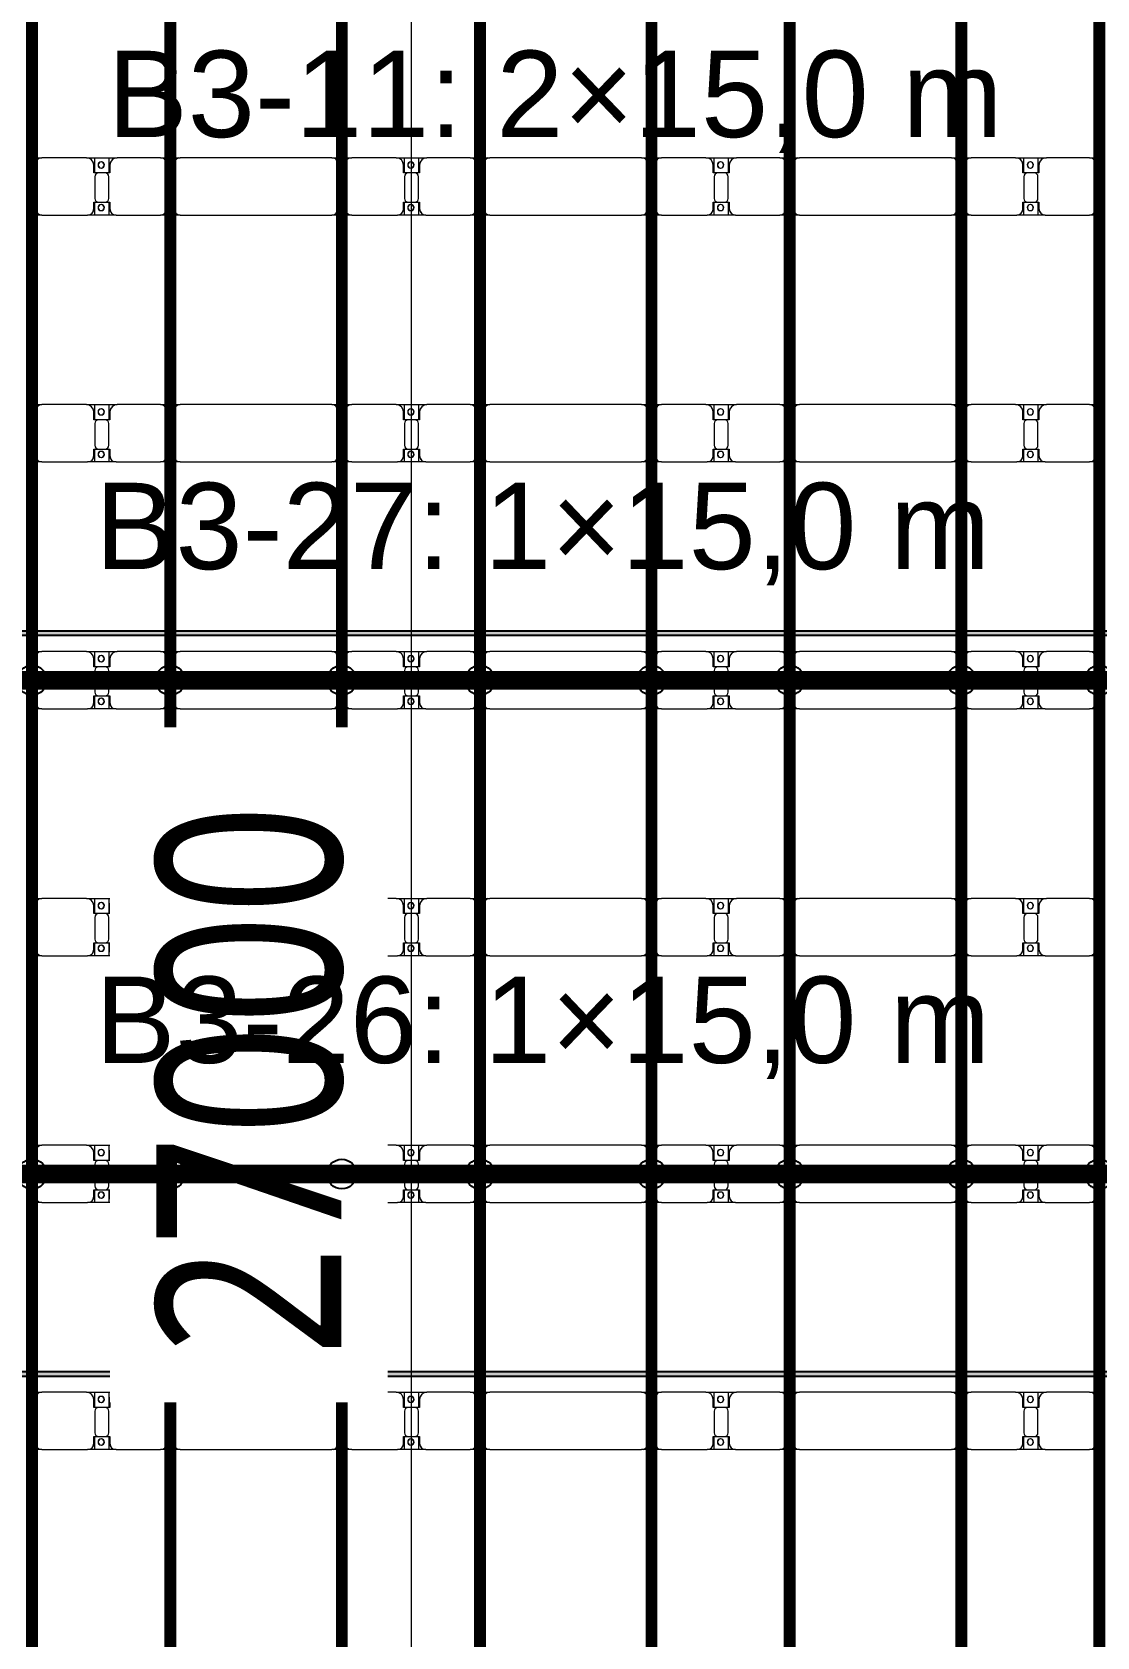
# Model space of a CAD drawing. Header units: millimetres. Extents: x 312848 to 517332, y -142134 to -35114.
# Drawn here: x 329045 to 337675, y -61078 to -48078 of the extents above; entities that cross this region are included whole.
import ezdxf

# ---------------------------------------------------------------- set-up
doc = ezdxf.new("R2010")
doc.units = ezdxf.units.MM
for name, color, linetype, lineweight in [('A-ANNO-DIMS', 211, 'Continuous', 9), ('A-ANNO-DIMS-500', 211, 'Continuous', 9), ('A-GENM', 13, 'Continuous', 9), ('S-BEAM', 12, 'Continuous', 9)]:
    doc.layers.add(name, color=color, linetype=linetype, lineweight=lineweight)
doc.layers.add('GC-GHI CHU', color=2, linetype='Continuous')
doc.layers.add('GC-HOP 40x60 GIA CUONG', color=1, linetype='Continuous')
doc.styles.add('GC_VN', font='arial.ttf')
doc.styles.add('Trebuchet MS', font='trebuc.ttf', dxfattribs={"width": 0.8, "height": 1500})
doc.dimstyles.new('Arc_Length_-_3mm_Trebuchet_MS_3', dxfattribs={"dimscale": 304.8, "dimtxt": 1546.42636, "dimasz": 1.64042, "dimexe": 2.46063, "dimexo": 2.46063, "dimgap": 0.492126, "dimtad": 1, "dimdec": 0, "dimrnd": 10, "dimzin": 0, "dimdsep": 46, "dimtxsty": 'Trebuchet MS', "dimblk1": 'OBLIQUE', "dimblk2": 'OBLIQUE', "dimsah": 1, "dimcen": 0.09, "dimdle": 1.64042, "dimazin": 0, "dimtfac": 1, "dimtdec": 4, "dimtix": 1, "dimtmove": 0, "dimatfit": 3, "dimfxl": 1, "dimtvp": 1, "dimtfill": 1, "dimtolj": 1, "dimtzin": 0, "dimarcsym": 2})

# ---------------------------------------------------------------- blocks, each defined once
blk = doc.blocks.new('Dai phao do pin - DẢI PHAO ĐỠ PIN-V1-KHUNG KẾT CẤU BÈ PIN 3')
at = {"layer": 'A-GENM', "color": 7}
for p, q in [((710, 242), (770, 242)), ((720, 192), (720, -173)), ((1130, 242), (770, 242)), ((1130, 242), (1312, 242)), ((1190, 118), (1190, 182)), ((1198, 242), (1380, 242)), ((1198, 118), (1198, 242)), ((1312, 242), (1312, 118)), ((1320, 182), (1320, 118)), ((1730, 242), (1380, 242)), ((1730, 242), (1790, 242)), ((1780, -173), (1780, 192)), ((1830, 242), (1890, 242)), ((1840, 192), (1840, -173)), ((3120, 242), (1890, 242)), ((3120, 242), (3180, 242)), ((3170, -173), (3170, 192)), ((3220, 242), (3280, 242)), ((3230, 192), (3230, -173)), ((3640, 242), (3280, 242)), ((3640, 242), (3822, 242)), ((3700, 118), (3700, 182)), ((3708, 242), (3890, 242)), ((3708, 118), (3708, 242)), ((3822, 242), (3822, 118)), ((3830, 182), (3830, 118)), ((4240, 242), (3890, 242)), ((4240, 242), (4300, 242)), ((4290, -173), (4290, 192)), ((4340, 242), (4400, 242)), ((4350, 192), (4350, -173)), ((5630, 242), (4400, 242)), ((5630, 242), (5690, 242)), ((5680, -173), (5680, 192)), ((5730, 242), (5790, 242)), ((5740, 192), (5740, -173)), ((6150, 242), (5790, 242)), ((6150, 242), (6332, 242)), ((6210, 118), (6210, 182)), ((6218, 242), (6400, 242)), ((6218, 118), (6218, 242)), ((6332, 242), (6332, 118)), ((6340, 182), (6340, 118)), ((6750, 242), (6400, 242)), ((6750, 242), (6810, 242)), ((6800, -173), (6800, 192)), ((6850, 242), (6910, 242)), ((6860, 192), (6860, -173)), ((8140, 242), (6910, 242)), ((8140, 242), (8200, 242)), ((8190, -173), (8190, 192)), ((8240, 242), (8300, 242)), ((8250, 192), (8250, -173)), ((8660, 242), (8300, 242)), ((8660, 242), (8842, 242)), ((8720, 118), (8720, 182)), ((8728, 242), (8910, 242)), ((8728, 118), (8728, 242)), ((8842, 242), (8842, 118)), ((8850, 182), (8850, 118)), ((9260, 242), (8910, 242)), ((9260, 242), (9320, 242)), ((9310, -173), (9310, 192)), ((1282, 118), (1190, 118)), ((1198, 88), (1198, -88)), ((1320, 118), (1228, 118)), ((1312, -88), (1312, 88)), ((3792, 118), (3700, 118)), ((3708, 88), (3708, -88)), ((3830, 118), (3738, 118)), ((3822, -88), (3822, 88)), ((6302, 118), (6210, 118)), ((6218, 88), (6218, -88)), ((6340, 118), (6248, 118)), ((6332, -88), (6332, 88)), ((8812, 118), (8720, 118)), ((8728, 88), (8728, -88)), ((8850, 118), (8758, 118)), ((8842, -88), (8842, 88)), ((1190, -173), (1190, -118)), ((1190, -118), (1282, -118)), ((1198, -223), (1198, -118)), ((1228, -118), (1320, -118)), ((1312, -118), (1312, -223)), ((1320, -118), (1320, -173)), ((3700, -173), (3700, -118)), ((3700, -118), (3792, -118)), ((3708, -223), (3708, -118)), ((3738, -118), (3830, -118)), ((3822, -118), (3822, -223)), ((3830, -118), (3830, -173)), ((6210, -173), (6210, -118)), ((6210, -118), (6302, -118)), ((6218, -223), (6218, -118)), ((6248, -118), (6340, -118)), ((6332, -118), (6332, -223)), ((6340, -118), (6340, -173)), ((8720, -173), (8720, -118)), ((8720, -118), (8812, -118)), ((8728, -223), (8728, -118)), ((8758, -118), (8850, -118)), ((8842, -118), (8842, -223)), ((8850, -118), (8850, -173)), ((770, -223), (710, -223)), ((770, -223), (1140, -223)), ((1312, -223), (1140, -223)), ((1370, -223), (1198, -223)), ((1370, -223), (1730, -223)), ((1790, -223), (1730, -223)), ((1890, -223), (1830, -223)), ((1890, -223), (3120, -223)), ((3180, -223), (3120, -223)), ((3280, -223), (3220, -223)), ((3280, -223), (3650, -223)), ((3822, -223), (3650, -223)), ((3880, -223), (3708, -223)), ((3880, -223), (4240, -223)), ((4300, -223), (4240, -223)), ((4400, -223), (4340, -223)), ((4400, -223), (5630, -223)), ((5690, -223), (5630, -223)), ((5790, -223), (5730, -223)), ((5790, -223), (6160, -223)), ((6332, -223), (6160, -223)), ((6390, -223), (6218, -223)), ((6390, -223), (6750, -223)), ((6810, -223), (6750, -223)), ((6910, -223), (6850, -223)), ((6910, -223), (8140, -223)), ((8200, -223), (8140, -223)), ((8300, -223), (8240, -223)), ((8300, -223), (8670, -223)), ((8842, -223), (8670, -223)), ((8900, -223), (8728, -223)), ((8900, -223), (9260, -223)), ((9320, -223), (9260, -223))]:
    blk.add_line(p, q, dxfattribs=at)
for centre, radius, start, end in [((770, 192), 50, 90, 180), ((770, 192), 50, 135, 180), ((1130, 182), 60, 360, 90), ((1130, 182), 60, 360, 30), ((1249, 183), 25, 360, 180), ((1249, 183), 25, 180, 0), ((1251, 183), 25, 0, 180), ((1251, 183), 25, 180, 0), ((1380, 182), 60, 90, 180), ((1380, 182), 60, 150, 180), ((1730, 192), 50, 360, 90), ((1730, 192), 50, 360, 45), ((1890, 192), 50, 90, 180), ((1890, 192), 50, 105, 180), ((3120, 192), 50, 360, 90), ((3120, 192), 50, 15, 90), ((3280, 192), 50, 90, 180), ((3280, 192), 50, 139.8292, 180), ((3640, 182), 60, 360, 90), ((3640, 182), 60, 360, 30), ((3759, 183), 25, 360, 180), ((3759, 183), 25, 180, 0), ((3761, 183), 25, 0, 180), ((3761, 183), 25, 180, 0), ((3890, 182), 60, 90, 180), ((3890, 182), 60, 150, 180), ((4240, 192), 50, 360, 90), ((4240, 192), 50, 360, 45), ((4400, 192), 50, 90, 180), ((4400, 192), 50, 105, 180), ((5630, 192), 50, 360, 90), ((5630, 192), 50, 15, 90), ((5790, 192), 50, 90, 180), ((5790, 192), 50, 135, 180), ((6150, 182), 60, 0, 90), ((6150, 182), 60, 0, 30), ((6269, 183), 25, 0, 180), ((6269, 183), 25, 180, 360), ((6271, 183), 25, 0, 180), ((6271, 183), 25, 180, 360), ((6400, 182), 60, 90, 180), ((6400, 182), 60, 150, 180), ((6750, 192), 50, 360, 90), ((6750, 192), 50, 360, 45), ((6910, 192), 50, 90, 180), ((6910, 192), 50, 105, 180), ((8140, 192), 50, 360, 90), ((8140, 192), 50, 15, 90), ((8300, 192), 50, 90, 180), ((8300, 192), 50, 135, 180), ((8660, 182), 60, 360, 90), ((8660, 182), 60, 360, 30), ((8779, 183), 25, 0, 180), ((8779, 183), 25, 180, 0), ((8781, 183), 25, 360, 180), ((8781, 183), 25, 180, 360), ((8910, 182), 60, 90, 180), ((8910, 182), 60, 150, 180), ((9260, 192), 50, 360, 90), ((9260, 192), 50, 360, 45), ((1228, 88), 30, 90, 180), ((1282, 88), 30, 360, 90), ((3738, 88), 30, 90, 180), ((3792, 88), 30, 360, 90), ((6248, 88), 30, 90, 180), ((6302, 88), 30, 360, 90), ((8758, 88), 30, 90, 180), ((8812, 88), 30, 360, 90), ((1228, -88), 30, 180, 270), ((1282, -88), 30, 270, 360), ((3738, -88), 30, 180, 270), ((3792, -88), 30, 270, 360), ((6248, -88), 30, 180, 270), ((6302, -88), 30, 270, 360), ((8758, -88), 30, 180, 270), ((8812, -88), 30, 270, 360), ((770, -173), 50, 180, 270), ((770, -173), 50, 180, 225), ((1140, -173), 50, 270, 360), ((1140, -173), 50, 315, 360), ((1249, -162), 25, 360, 180), ((1249, -162), 25, 180, 360), ((1251, -162), 25, 0, 180), ((1251, -162), 25, 180, 0), ((1370, -173), 50, 180, 270), ((1370, -173), 50, 180, 225), ((1730, -173), 50, 270, 360), ((1730, -173), 50, 315, 360), ((1890, -173), 50, 180, 270), ((1890, -173), 50, 180, 270), ((3120, -173), 50, 270, 360), ((3120, -173), 50, 285, 360), ((3280, -173), 50, 180, 270), ((3280, -173), 50, 180, 220.1708), ((3650, -173), 50, 270, 360), ((3650, -173), 50, 315, 360), ((3759, -162), 25, 0, 180), ((3759, -162), 25, 180, 0), ((3761, -162), 25, 360, 180), ((3761, -162), 25, 180, 0), ((3880, -173), 50, 180, 270), ((3880, -173), 50, 180, 225), ((4240, -173), 50, 270, 360), ((4240, -173), 50, 315, 360), ((4400, -173), 50, 180, 270), ((4400, -173), 50, 180, 270), ((5630, -173), 50, 270, 360), ((5630, -173), 50, 285, 360), ((5790, -173), 50, 180, 270), ((5790, -173), 50, 180, 225), ((6160, -173), 50, 270, 360), ((6160, -173), 50, 315, 360), ((6269, -162), 25, 360, 180), ((6269, -162), 25, 180, 0), ((6271, -162), 25, 0, 180), ((6271, -162), 25, 180, 0), ((6390, -173), 50, 180, 270), ((6390, -173), 50, 180, 225), ((6750, -173), 50, 270, 360), ((6750, -173), 50, 315, 360), ((6910, -173), 50, 180, 270), ((6910, -173), 50, 180, 270), ((8140, -173), 50, 270, 360), ((8140, -173), 50, 285, 360), ((8300, -173), 50, 180, 270), ((8300, -173), 50, 180, 225), ((8670, -173), 50, 270, 360), ((8670, -173), 50, 315, 360), ((8779, -162), 25, 360, 180), ((8779, -162), 25, 180, 0), ((8781, -162), 25, 360, 180), ((8781, -162), 25, 180, 0), ((8900, -173), 50, 180, 270), ((8900, -173), 50, 180, 225), ((9260, -173), 50, 270, 360), ((9260, -173), 50, 315, 360)]:
    blk.add_arc(centre, radius, start, end, dxfattribs=at)
blk = doc.blocks.new('Dai phao do pin - DẢI PHAO ĐỠ PIN-67477-KHUNG KẾT CẤU BÈ PIN 3')
at = {"layer": 'A-GENM', "color": 7}
for p, q in [((710, 242), (770, 242)), ((720, 192), (720, -173)), ((1130, 242), (770, 242)), ((1130, 242), (1312, 242)), ((1190, 118), (1190, 182)), ((1198, 242), (1380, 242)), ((1198, 118), (1198, 242)), ((1312, 242), (1312, 118)), ((1320, 182), (1320, 118)), ((1730, 242), (1380, 242)), ((1730, 242), (1790, 242)), ((1780, -173), (1780, 192)), ((1830, 242), (1890, 242)), ((1840, 192), (1840, -173)), ((3120, 242), (1890, 242)), ((3120, 242), (3180, 242)), ((3170, -173), (3170, 192)), ((3220, 242), (3280, 242)), ((3230, 192), (3230, -173)), ((3640, 242), (3280, 242)), ((3640, 242), (3822, 242)), ((3700, 118), (3700, 182)), ((3708, 242), (3890, 242)), ((3708, 118), (3708, 242)), ((3822, 242), (3822, 118)), ((3830, 182), (3830, 118)), ((4240, 242), (3890, 242)), ((4240, 242), (4300, 242)), ((4290, -173), (4290, 192)), ((4340, 242), (4400, 242)), ((4350, 192), (4350, -173)), ((5630, 242), (4400, 242)), ((5630, 242), (5690, 242)), ((5680, -173), (5680, 192)), ((5730, 242), (5790, 242)), ((5740, 192), (5740, -173)), ((6150, 242), (5790, 242)), ((6150, 242), (6332, 242)), ((6210, 118), (6210, 182)), ((6218, 242), (6400, 242)), ((6218, 118), (6218, 242)), ((6332, 242), (6332, 118)), ((6340, 182), (6340, 118)), ((6750, 242), (6400, 242)), ((6750, 242), (6810, 242)), ((6800, -173), (6800, 192)), ((6850, 242), (6910, 242)), ((6860, 192), (6860, -173)), ((8140, 242), (6910, 242)), ((8140, 242), (8200, 242)), ((8190, -173), (8190, 192)), ((8240, 242), (8300, 242)), ((8250, 192), (8250, -173)), ((8660, 242), (8300, 242)), ((8660, 242), (8842, 242)), ((8720, 118), (8720, 182)), ((8728, 242), (8910, 242)), ((8728, 118), (8728, 242)), ((8842, 242), (8842, 118)), ((8850, 182), (8850, 118)), ((9260, 242), (8910, 242)), ((9260, 242), (9320, 242)), ((9310, -173), (9310, 192)), ((1282, 118), (1190, 118)), ((1198, 88), (1198, -88)), ((1320, 118), (1228, 118)), ((1312, -88), (1312, 88)), ((3792, 118), (3700, 118)), ((3708, 88), (3708, -88)), ((3830, 118), (3738, 118)), ((3822, -88), (3822, 88)), ((6302, 118), (6210, 118)), ((6218, 88), (6218, -88)), ((6340, 118), (6248, 118)), ((6332, -88), (6332, 88)), ((8812, 118), (8720, 118)), ((8728, 88), (8728, -88)), ((8850, 118), (8758, 118)), ((8842, -88), (8842, 88)), ((1190, -173), (1190, -118)), ((1190, -118), (1282, -118)), ((1198, -223), (1198, -118)), ((1228, -118), (1320, -118)), ((1312, -118), (1312, -223)), ((1320, -118), (1320, -173)), ((3700, -173), (3700, -118)), ((3700, -118), (3792, -118)), ((3708, -223), (3708, -118)), ((3738, -118), (3830, -118)), ((3822, -118), (3822, -223)), ((3830, -118), (3830, -173)), ((6210, -173), (6210, -118)), ((6210, -118), (6302, -118)), ((6218, -223), (6218, -118)), ((6248, -118), (6340, -118)), ((6332, -118), (6332, -223)), ((6340, -118), (6340, -173)), ((8720, -173), (8720, -118)), ((8720, -118), (8812, -118)), ((8728, -223), (8728, -118)), ((8758, -118), (8850, -118)), ((8842, -118), (8842, -223)), ((8850, -118), (8850, -173)), ((770, -223), (710, -223)), ((770, -223), (1140, -223)), ((1312, -223), (1140, -223)), ((1370, -223), (1198, -223)), ((1370, -223), (1730, -223)), ((1790, -223), (1730, -223)), ((1890, -223), (1830, -223)), ((1890, -223), (3120, -223)), ((3180, -223), (3120, -223)), ((3280, -223), (3220, -223)), ((3280, -223), (3650, -223)), ((3822, -223), (3650, -223)), ((3880, -223), (3708, -223)), ((3880, -223), (4240, -223)), ((4300, -223), (4240, -223)), ((4400, -223), (4340, -223)), ((4400, -223), (5630, -223)), ((5690, -223), (5630, -223)), ((5790, -223), (5730, -223)), ((5790, -223), (6160, -223)), ((6332, -223), (6160, -223)), ((6390, -223), (6218, -223)), ((6390, -223), (6750, -223)), ((6810, -223), (6750, -223)), ((6910, -223), (6850, -223)), ((6910, -223), (8140, -223)), ((8200, -223), (8140, -223)), ((8300, -223), (8240, -223)), ((8300, -223), (8670, -223)), ((8842, -223), (8670, -223)), ((8900, -223), (8728, -223)), ((8900, -223), (9260, -223)), ((9320, -223), (9260, -223))]:
    blk.add_line(p, q, dxfattribs=at)
for centre, radius, start, end in [((770, 192), 50, 90, 180), ((770, 192), 50, 135, 180), ((1130, 182), 60, 360, 90), ((1130, 182), 60, 360, 30), ((1249, 183), 25, 360, 180), ((1249, 183), 25, 180, 0), ((1251, 183), 25, 0, 180), ((1251, 183), 25, 180, 0), ((1380, 182), 60, 90, 180), ((1380, 182), 60, 150, 180), ((1730, 192), 50, 360, 90), ((1730, 192), 50, 360, 45), ((1890, 192), 50, 90, 180), ((1890, 192), 50, 105, 180), ((3120, 192), 50, 360, 90), ((3120, 192), 50, 15, 90), ((3280, 192), 50, 90, 180), ((3280, 192), 50, 139.8292, 180), ((3640, 182), 60, 360, 90), ((3640, 182), 60, 360, 30), ((3759, 183), 25, 360, 180), ((3759, 183), 25, 180, 0), ((3761, 183), 25, 0, 180), ((3761, 183), 25, 180, 0), ((3890, 182), 60, 90, 180), ((3890, 182), 60, 150, 180), ((4240, 192), 50, 360, 90), ((4240, 192), 50, 360, 45), ((4400, 192), 50, 90, 180), ((4400, 192), 50, 105, 180), ((5630, 192), 50, 360, 90), ((5630, 192), 50, 15, 90), ((5790, 192), 50, 90, 180), ((5790, 192), 50, 135, 180), ((6150, 182), 60, 0, 90), ((6150, 182), 60, 0, 30), ((6269, 183), 25, 0, 180), ((6269, 183), 25, 180, 360), ((6271, 183), 25, 0, 180), ((6271, 183), 25, 180, 360), ((6400, 182), 60, 90, 180), ((6400, 182), 60, 150, 180), ((6750, 192), 50, 360, 90), ((6750, 192), 50, 360, 45), ((6910, 192), 50, 90, 180), ((6910, 192), 50, 105, 180), ((8140, 192), 50, 360, 90), ((8140, 192), 50, 15, 90), ((8300, 192), 50, 90, 180), ((8300, 192), 50, 135, 180), ((8660, 182), 60, 360, 90), ((8660, 182), 60, 360, 30), ((8779, 183), 25, 0, 180), ((8779, 183), 25, 180, 0), ((8781, 183), 25, 360, 180), ((8781, 183), 25, 180, 360), ((8910, 182), 60, 90, 180), ((8910, 182), 60, 150, 180), ((9260, 192), 50, 360, 90), ((9260, 192), 50, 360, 45), ((1228, 88), 30, 90, 180), ((1282, 88), 30, 360, 90), ((3738, 88), 30, 90, 180), ((3792, 88), 30, 360, 90), ((6248, 88), 30, 90, 180), ((6302, 88), 30, 360, 90), ((8758, 88), 30, 90, 180), ((8812, 88), 30, 360, 90), ((1228, -88), 30, 180, 270), ((1282, -88), 30, 270, 360), ((3738, -88), 30, 180, 270), ((3792, -88), 30, 270, 360), ((6248, -88), 30, 180, 270), ((6302, -88), 30, 270, 360), ((8758, -88), 30, 180, 270), ((8812, -88), 30, 270, 360), ((770, -173), 50, 180, 270), ((770, -173), 50, 180, 225), ((1140, -173), 50, 270, 360), ((1140, -173), 50, 315, 360), ((1249, -162), 25, 360, 180), ((1249, -162), 25, 180, 360), ((1251, -162), 25, 0, 180), ((1251, -162), 25, 180, 0), ((1370, -173), 50, 180, 270), ((1370, -173), 50, 180, 225), ((1730, -173), 50, 270, 360), ((1730, -173), 50, 315, 360), ((1890, -173), 50, 180, 270), ((1890, -173), 50, 180, 270), ((3120, -173), 50, 270, 360), ((3120, -173), 50, 285, 360), ((3280, -173), 50, 180, 270), ((3280, -173), 50, 180, 220.1708), ((3650, -173), 50, 270, 360), ((3650, -173), 50, 315, 360), ((3759, -162), 25, 0, 180), ((3759, -162), 25, 180, 0), ((3761, -162), 25, 360, 180), ((3761, -162), 25, 180, 0), ((3880, -173), 50, 180, 270), ((3880, -173), 50, 180, 225), ((4240, -173), 50, 270, 360), ((4240, -173), 50, 315, 360), ((4400, -173), 50, 180, 270), ((4400, -173), 50, 180, 270), ((5630, -173), 50, 270, 360), ((5630, -173), 50, 285, 360), ((5790, -173), 50, 180, 270), ((5790, -173), 50, 180, 225), ((6160, -173), 50, 270, 360), ((6160, -173), 50, 315, 360), ((6269, -162), 25, 360, 180), ((6269, -162), 25, 180, 0), ((6271, -162), 25, 0, 180), ((6271, -162), 25, 180, 0), ((6390, -173), 50, 180, 270), ((6390, -173), 50, 180, 225), ((6750, -173), 50, 270, 360), ((6750, -173), 50, 315, 360), ((6910, -173), 50, 180, 270), ((6910, -173), 50, 180, 270), ((8140, -173), 50, 270, 360), ((8140, -173), 50, 285, 360), ((8300, -173), 50, 180, 270), ((8300, -173), 50, 180, 225), ((8670, -173), 50, 270, 360), ((8670, -173), 50, 315, 360), ((8779, -162), 25, 360, 180), ((8779, -162), 25, 180, 0), ((8781, -162), 25, 360, 180), ((8781, -162), 25, 180, 0), ((8900, -173), 50, 180, 270), ((8900, -173), 50, 180, 225), ((9260, -173), 50, 270, 360), ((9260, -173), 50, 315, 360)]:
    blk.add_arc(centre, radius, start, end, dxfattribs=at)
blk = doc.blocks.new('Dai phao do pin - DẢI PHAO ĐỠ PIN-V11-KHUNG KẾT CẤU BÈ PIN 3')
at = {"layer": 'A-GENM', "color": 7}
for p, q in [((710, 242), (770, 242)), ((720, 192), (720, -173)), ((1130, 242), (770, 242)), ((1130, 242), (1312, 242)), ((1190, 118), (1190, 182)), ((1198, 242), (1380, 242)), ((1198, 118), (1198, 242)), ((1312, 242), (1312, 118)), ((1320, 182), (1320, 118)), ((1730, 242), (1380, 242)), ((1730, 242), (1790, 242)), ((1780, -173), (1780, 192)), ((1830, 242), (1890, 242)), ((1840, 192), (1840, -173)), ((3120, 242), (1890, 242)), ((3120, 242), (3180, 242)), ((3170, -173), (3170, 192)), ((3220, 242), (3280, 242)), ((3230, 192), (3230, -173)), ((3640, 242), (3280, 242)), ((3640, 242), (3822, 242)), ((3700, 118), (3700, 182)), ((3708, 242), (3890, 242)), ((3708, 118), (3708, 242)), ((3822, 242), (3822, 118)), ((3830, 182), (3830, 118)), ((4240, 242), (3890, 242)), ((4240, 242), (4300, 242)), ((4290, -173), (4290, 192)), ((4340, 242), (4400, 242)), ((4350, 192), (4350, -173)), ((5630, 242), (4400, 242)), ((5630, 242), (5690, 242)), ((5680, -173), (5680, 192)), ((5730, 242), (5790, 242)), ((5740, 192), (5740, -173)), ((6150, 242), (5790, 242)), ((6150, 242), (6332, 242)), ((6210, 118), (6210, 182)), ((6218, 242), (6400, 242)), ((6218, 118), (6218, 242)), ((6332, 242), (6332, 118)), ((6340, 182), (6340, 118)), ((6750, 242), (6400, 242)), ((6750, 242), (6810, 242)), ((6800, -173), (6800, 192)), ((6850, 242), (6910, 242)), ((6860, 192), (6860, -173)), ((8140, 242), (6910, 242)), ((8140, 242), (8200, 242)), ((8190, -173), (8190, 192)), ((8240, 242), (8300, 242)), ((8250, 192), (8250, -173)), ((8660, 242), (8300, 242)), ((8660, 242), (8842, 242)), ((8720, 118), (8720, 182)), ((8728, 242), (8910, 242)), ((8728, 118), (8728, 242)), ((8842, 242), (8842, 118)), ((8850, 182), (8850, 118)), ((9260, 242), (8910, 242)), ((9260, 242), (9320, 242)), ((9310, -173), (9310, 192)), ((1282, 118), (1190, 118)), ((1198, 88), (1198, -88)), ((1320, 118), (1228, 118)), ((1312, -88), (1312, 88)), ((3792, 118), (3700, 118)), ((3708, 88), (3708, -88)), ((3830, 118), (3738, 118)), ((3822, -88), (3822, 88)), ((6302, 118), (6210, 118)), ((6218, 88), (6218, -88)), ((6340, 118), (6248, 118)), ((6332, -88), (6332, 88)), ((8812, 118), (8720, 118)), ((8728, 88), (8728, -88)), ((8850, 118), (8758, 118)), ((8842, -88), (8842, 88)), ((1190, -173), (1190, -118)), ((1190, -118), (1282, -118)), ((1198, -223), (1198, -118)), ((1228, -118), (1320, -118)), ((1312, -118), (1312, -223)), ((1320, -118), (1320, -173)), ((3700, -173), (3700, -118)), ((3700, -118), (3792, -118)), ((3708, -223), (3708, -118)), ((3738, -118), (3830, -118)), ((3822, -118), (3822, -223)), ((3830, -118), (3830, -173)), ((6210, -173), (6210, -118)), ((6210, -118), (6302, -118)), ((6218, -223), (6218, -118)), ((6248, -118), (6340, -118)), ((6332, -118), (6332, -223)), ((6340, -118), (6340, -173)), ((8720, -173), (8720, -118)), ((8720, -118), (8812, -118)), ((8728, -223), (8728, -118)), ((8758, -118), (8850, -118)), ((8842, -118), (8842, -223)), ((8850, -118), (8850, -173)), ((770, -223), (710, -223)), ((770, -223), (1140, -223)), ((1312, -223), (1140, -223)), ((1370, -223), (1198, -223)), ((1370, -223), (1730, -223)), ((1790, -223), (1730, -223)), ((1890, -223), (1830, -223)), ((1890, -223), (3120, -223)), ((3180, -223), (3120, -223)), ((3280, -223), (3220, -223)), ((3280, -223), (3650, -223)), ((3822, -223), (3650, -223)), ((3880, -223), (3708, -223)), ((3880, -223), (4240, -223)), ((4300, -223), (4240, -223)), ((4400, -223), (4340, -223)), ((4400, -223), (5630, -223)), ((5690, -223), (5630, -223)), ((5790, -223), (5730, -223)), ((5790, -223), (6160, -223)), ((6332, -223), (6160, -223)), ((6390, -223), (6218, -223)), ((6390, -223), (6750, -223)), ((6810, -223), (6750, -223)), ((6910, -223), (6850, -223)), ((6910, -223), (8140, -223)), ((8200, -223), (8140, -223)), ((8300, -223), (8240, -223)), ((8300, -223), (8670, -223)), ((8842, -223), (8670, -223)), ((8900, -223), (8728, -223)), ((8900, -223), (9260, -223)), ((9320, -223), (9260, -223))]:
    blk.add_line(p, q, dxfattribs=at)
for centre, radius, start, end in [((770, 192), 50, 90, 180), ((770, 192), 50, 135, 180), ((1130, 182), 60, 360, 90), ((1130, 182), 60, 360, 30), ((1249, 183), 25, 360, 180), ((1249, 183), 25, 180, 0), ((1251, 183), 25, 0, 180), ((1251, 183), 25, 180, 0), ((1380, 182), 60, 90, 180), ((1380, 182), 60, 150, 180), ((1730, 192), 50, 360, 90), ((1730, 192), 50, 360, 45), ((1890, 192), 50, 90, 180), ((1890, 192), 50, 105, 180), ((3120, 192), 50, 360, 90), ((3120, 192), 50, 15, 90), ((3280, 192), 50, 90, 180), ((3280, 192), 50, 139.8292, 180), ((3640, 182), 60, 360, 90), ((3640, 182), 60, 360, 30), ((3759, 183), 25, 360, 180), ((3759, 183), 25, 180, 0), ((3761, 183), 25, 0, 180), ((3761, 183), 25, 180, 0), ((3890, 182), 60, 90, 180), ((3890, 182), 60, 150, 180), ((4240, 192), 50, 360, 90), ((4240, 192), 50, 360, 45), ((4400, 192), 50, 90, 180), ((4400, 192), 50, 105, 180), ((5630, 192), 50, 360, 90), ((5630, 192), 50, 15, 90), ((5790, 192), 50, 90, 180), ((5790, 192), 50, 135, 180), ((6150, 182), 60, 0, 90), ((6150, 182), 60, 0, 30), ((6269, 183), 25, 0, 180), ((6269, 183), 25, 180, 360), ((6271, 183), 25, 0, 180), ((6271, 183), 25, 180, 360), ((6400, 182), 60, 90, 180), ((6400, 182), 60, 150, 180), ((6750, 192), 50, 360, 90), ((6750, 192), 50, 360, 45), ((6910, 192), 50, 90, 180), ((6910, 192), 50, 105, 180), ((8140, 192), 50, 360, 90), ((8140, 192), 50, 15, 90), ((8300, 192), 50, 90, 180), ((8300, 192), 50, 135, 180), ((8660, 182), 60, 360, 90), ((8660, 182), 60, 360, 30), ((8779, 183), 25, 0, 180), ((8779, 183), 25, 180, 0), ((8781, 183), 25, 360, 180), ((8781, 183), 25, 180, 360), ((8910, 182), 60, 90, 180), ((8910, 182), 60, 150, 180), ((9260, 192), 50, 360, 90), ((9260, 192), 50, 360, 45), ((1228, 88), 30, 90, 180), ((1282, 88), 30, 360, 90), ((3738, 88), 30, 90, 180), ((3792, 88), 30, 360, 90), ((6248, 88), 30, 90, 180), ((6302, 88), 30, 360, 90), ((8758, 88), 30, 90, 180), ((8812, 88), 30, 360, 90), ((1228, -88), 30, 180, 270), ((1282, -88), 30, 270, 360), ((3738, -88), 30, 180, 270), ((3792, -88), 30, 270, 360), ((6248, -88), 30, 180, 270), ((6302, -88), 30, 270, 360), ((8758, -88), 30, 180, 270), ((8812, -88), 30, 270, 360), ((770, -173), 50, 180, 270), ((770, -173), 50, 180, 225), ((1140, -173), 50, 270, 360), ((1140, -173), 50, 315, 360), ((1249, -162), 25, 360, 180), ((1249, -162), 25, 180, 360), ((1251, -162), 25, 0, 180), ((1251, -162), 25, 180, 0), ((1370, -173), 50, 180, 270), ((1370, -173), 50, 180, 225), ((1730, -173), 50, 270, 360), ((1730, -173), 50, 315, 360), ((1890, -173), 50, 180, 270), ((1890, -173), 50, 180, 270), ((3120, -173), 50, 270, 360), ((3120, -173), 50, 285, 360), ((3280, -173), 50, 180, 270), ((3280, -173), 50, 180, 220.1708), ((3650, -173), 50, 270, 360), ((3650, -173), 50, 315, 360), ((3759, -162), 25, 0, 180), ((3759, -162), 25, 180, 0), ((3761, -162), 25, 360, 180), ((3761, -162), 25, 180, 0), ((3880, -173), 50, 180, 270), ((3880, -173), 50, 180, 225), ((4240, -173), 50, 270, 360), ((4240, -173), 50, 315, 360), ((4400, -173), 50, 180, 270), ((4400, -173), 50, 180, 270), ((5630, -173), 50, 270, 360), ((5630, -173), 50, 285, 360), ((5790, -173), 50, 180, 270), ((5790, -173), 50, 180, 225), ((6160, -173), 50, 270, 360), ((6160, -173), 50, 315, 360), ((6269, -162), 25, 360, 180), ((6269, -162), 25, 180, 0), ((6271, -162), 25, 0, 180), ((6271, -162), 25, 180, 0), ((6390, -173), 50, 180, 270), ((6390, -173), 50, 180, 225), ((6750, -173), 50, 270, 360), ((6750, -173), 50, 315, 360), ((6910, -173), 50, 180, 270), ((6910, -173), 50, 180, 270), ((8140, -173), 50, 270, 360), ((8140, -173), 50, 285, 360), ((8300, -173), 50, 180, 270), ((8300, -173), 50, 180, 225), ((8670, -173), 50, 270, 360), ((8670, -173), 50, 315, 360), ((8779, -162), 25, 360, 180), ((8779, -162), 25, 180, 0), ((8781, -162), 25, 360, 180), ((8781, -162), 25, 180, 0), ((8900, -173), 50, 180, 270), ((8900, -173), 50, 180, 225), ((9260, -173), 50, 270, 360), ((9260, -173), 50, 315, 360)]:
    blk.add_arc(centre, radius, start, end, dxfattribs=at)
blk = doc.blocks.new('Dầm C52 - Dầm C52-V13-KHUNG KẾT CẤU BÈ PIN 3')
at = {"layer": 'S-BEAM', "lineweight": 140}
blk.add_hatch(color=1, dxfattribs=at).paths.add_polyline_path([(-45616, 20), (-45616, -20), (45616, -20), (45616, 20), (-45569, 20)])
at = {"layer": 'S-BEAM', "color": 1, "lineweight": 140}
for p, q in [((-45616, 20), (45616, 20)), ((45616, -20), (-45616, -20))]:
    blk.add_line(p, q, dxfattribs=at)
blk = doc.blocks.new('Dầm C52 - Hộp 40x60-69555-KHUNG KẾT CẤU BÈ PIN 3')
at = {"layer": 'S-BEAM', "lineweight": 25}
blk.add_hatch(color=4, dxfattribs=at).paths.add_polyline_path([(37512, -20), (37702, -20), (37702, 20), (-37702, 20), (-37702, -20), (37036, -20)])
at = {"layer": 'S-BEAM', "color": 4, "lineweight": 25}
for p, q in [((-37702, 20), (37702, 20)), ((37702, -20), (-37702, -20))]:
    blk.add_line(p, q, dxfattribs=at)
blk = doc.blocks.new('be pin 3_rvt-1-KHUNG KẾT CẤU BÈ PIN 3')
at = {"layer": 'A-GENM', "color": 4, "lineweight": 25}
for name, p in [('Dai phao do pin - DẢI PHAO ĐỠ PIN-V1-KHUNG KẾT CẤU BÈ PIN 3', (328355, -49337)), ('Dai phao do pin - DẢI PHAO ĐỠ PIN-67477-KHUNG KẾT CẤU BÈ PIN 3', (328355, -51337)), ('Dai phao do pin - DẢI PHAO ĐỠ PIN-V11-KHUNG KẾT CẤU BÈ PIN 3', (328355, -53337)), ('Dai phao do pin - DẢI PHAO ĐỠ PIN-V1-KHUNG KẾT CẤU BÈ PIN 3', (328355, -55337)), ('Dai phao do pin - DẢI PHAO ĐỠ PIN-67477-KHUNG KẾT CẤU BÈ PIN 3', (328355, -57337)), ('Dai phao do pin - DẢI PHAO ĐỠ PIN-V1-KHUNG KẾT CẤU BÈ PIN 3', (328355, -59337))]:
    blk.add_blockref(name, p, dxfattribs=at)
at = {"layer": 'S-BEAM', "color": 4, "lineweight": 25, "rotation": 89.99999999999962}
for p in [(329045, -88364), (330165, -88364), (331555, -88364), (332675, -88364), (334065, -88364), (335185, -88364), (336575, -88364), (337695, -88364)]:
    blk.add_blockref('Dầm C52 - Dầm C52-V13-KHUNG KẾT CẤU BÈ PIN 3', p, dxfattribs=at)
at = {"layer": 'S-BEAM', "color": 4, "lineweight": 25}
for p in [(362235, -52947), (362235, -58947)]:
    blk.add_blockref('Dầm C52 - Hộp 40x60-69555-KHUNG KẾT CẤU BÈ PIN 3', p, dxfattribs=at)
blk = doc.blocks.new('DIMBLOCK8-KHUNG KẾT CẤU BÈ PIN 3')
at = {"layer": 'A-ANNO-DIMS-500', "transparency": 16777216}
for p, q in [((332121, -70337), (332121, -42837)), ((332121, -43337), (331371, -43337)), ((332121, -43337), (332518, -43337)), ((332121, -70337), (327195, -70337)), ((332121, -70337), (332871, -70337))]:
    blk.add_line(p, q, dxfattribs=at)
at = {"layer": 'A-ANNO-DIMS-500', "lineweight": 70, "transparency": 16777216}
for p, q in [((332121, -43337), (331871, -43087)), ((332121, -43337), (332371, -43587)), ((332121, -70337), (331871, -70087)), ((332121, -70337), (332371, -70587))]:
    blk.add_line(p, q, dxfattribs=at)
at = {"layer": 'A-ANNO-DIMS-500', "color": 0, "transparency": 16777216, "insert": (330052, -58803), "char_height": 1500, "width": 4717.91, "attachment_point": 1, "rotation": 90, "line_spacing_factor": 1.048425, "style": 'Trebuchet MS', "bg_fill": 3, "box_fill_scale": 1.25, "bg_fill_color": 256, "bg_fill_true_color": 13158600, "bg_fill_transparency": 0}
blk.add_mtext('27000', dxfattribs=at)
blk = doc.blocks.new('_Oblique')
at = {"color": 0, "linetype": 'ByBlock', "lineweight": -2}
blk.add_line((-0.5, -0.5), (0.5, 0.5), dxfattribs=at)

msp = doc.modelspace()

# ---------------------------------------------------------------- linework, layer by layer
at = {"layer": 'GC-HOP 40x60 GIA CUONG'}
for centre in [(334064.7, -53328.3), (335184.7, -53328.3), (336574.7, -53328.3), (337694.7, -53328.3), (334064.7, -57328.3), (335184.7, -57328.3), (336574.7, -57328.3), (337694.7, -57328.3)]:
    msp.add_circle(centre, 120, dxfattribs=at)

# ---------------------------------------------------------------- block references
at = {"lineweight": 5}
msp.add_blockref('be pin 3_rvt-1-KHUNG KẾT CẤU BÈ PIN 3', (0, 0), dxfattribs=at)

# ---------------------------------------------------------------- next in the draw order: dimensions: what is measured, and where the dimension line sits
at = {"layer": 'A-ANNO-DIMS'}
dim = msp.add_linear_dim(base=(332121.1, -43337.3), p1=(326444.7, -70337.3), p2=(331767.5, -43337.3), angle=90, dimstyle='Arc_Length_-_3mm_Trebuchet_MS_3', override={"dimpost": '<>', "dimfxl": 27519.672479}, dxfattribs=at)
dim.commit()
dim.dimension.update_dxf_attribs({"geometry": 'DIMBLOCK8-KHUNG KẾT CẤU BÈ PIN 3', "text_midpoint": (331207.9, -56837.3)})

# ---------------------------------------------------------------- next in the draw order: linework, layer by layer
at = {"layer": 'GC-HOP 40x60 GIA CUONG', "const_width": 150}
for points in [[(325054.7, -53328.3), (340054.7, -53328.3)], [(325054.7, -57328.3), (340054.7, -57328.3)]]:
    msp.add_lwpolyline(points, dxfattribs=at)
at = {"layer": 'GC-HOP 40x60 GIA CUONG'}
for centre in [(329044.7, -53328.3), (330164.7, -53328.3), (331554.7, -53328.3), (332674.7, -53328.3), (329044.7, -57328.3), (330164.7, -57328.3), (331554.7, -57328.3), (332674.7, -57328.3)]:
    msp.add_circle(centre, 120, dxfattribs=at)

# ---------------------------------------------------------------- next in the draw order: texts
at = {"layer": 'GC-GHI CHU', "style": 'GC_VN'}
for s, p in [('B3-11: 2×15,0 m', (329654.7, -48928.3)), ('B3-27: 1×15,0 m', (329554.7, -52428.3)), ('B3-26: 1×15,0 m', (329554.7, -56428.3))]:
    msp.add_text(s, height=700, dxfattribs=at).set_placement(p)

doc.saveas('drawing.dxf')
